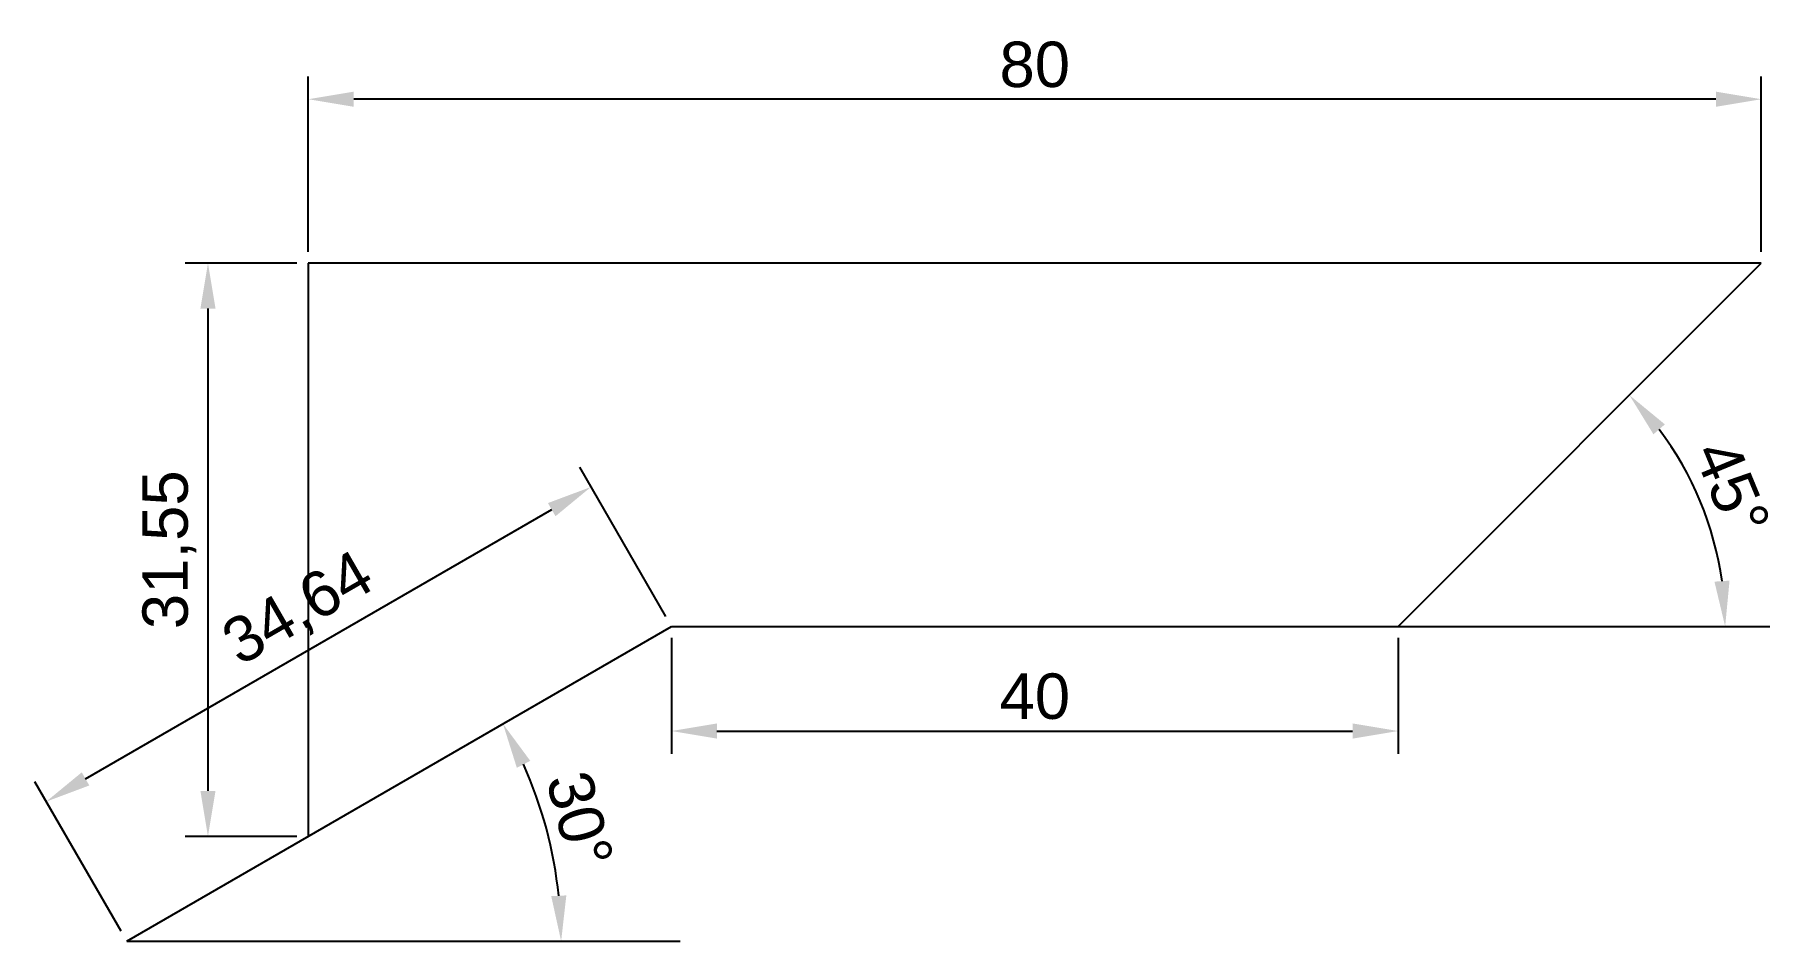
# Model space of a CAD drawing. Header units: millimetres. Extents: x -5.1 to 90.9, y 0 to 49.9.
import ezdxf

# ---------------------------------------------------------------- set-up
doc = ezdxf.new("R2010")
doc.units = ezdxf.units.MM
doc.styles.get("Standard").update_dxf_attribs({"font": 'arial.ttf'})
doc.dimstyles.new('Hubert Opis', dxfattribs={"dimscale": 0, "dimtxt": 2.5, "dimasz": 2.5, "dimexe": 1.25, "dimexo": 0.625, "dimtad": 1, "dimtxsty": 'Standard', "dimcen": 2.5, "dimclrd": 5, "dimclre": 5, "dimclrt": 5, "dimadec": 0, "dimazin": 0, "dimtfac": 1, "dimtmove": 0, "dimatfit": 3, "dimfxl": 1, "dimarcsym": 0})

# ---------------------------------------------------------------- blocks, each defined once
blk = doc.blocks.new('*D10')
at = {"color": 5, "lineweight": -2, "transparency": 16777216}
for p, q in [((29.687, 17.861), (24.94, 26.082)), ((-2.269, 8.929), (23.4, 23.749)), ((-0.312, 0.541), (-5.059, 8.762))]:
    blk.add_line(p, q, dxfattribs=at)
at = {"color": 5, "transparency": 16777216}
for points in [[(23.192, 24.11), (23.609, 23.388), (25.565, 24.999)], [(-2.477, 9.29), (-2.06, 8.568), (-4.434, 7.679)]]:
    blk.add_solid(points, dxfattribs=at)
at = {"layer": 'Defpoints', "color": 0, "transparency": 16777216}
for p in [(25.565, 24.999), (29.999, 17.32), (0, 0)]:
    blk.add_point(p, dxfattribs=at)
at = {"color": 5, "transparency": 16777216, "insert": (9.502, 18.182), "char_height": 2.5, "attachment_point": 5, "rotation": 30}
blk.add_mtext('34,64', dxfattribs=at)
blk = doc.blocks.new('*D11')
at = {"color": 5, "lineweight": -2, "transparency": 16777216}
for p, q in [((9.371, 37.317), (3.223, 37.317)), ((4.473, 34.817), (4.473, 8.267)), ((9.371, 5.767), (3.223, 5.767))]:
    blk.add_line(p, q, dxfattribs=at)
at = {"color": 5, "transparency": 16777216}
for points in [[(4.057, 34.817), (4.89, 34.817), (4.473, 37.317)], [(4.057, 8.267), (4.89, 8.267), (4.473, 5.767)]]:
    blk.add_solid(points, dxfattribs=at)
at = {"layer": 'Defpoints', "color": 0, "transparency": 16777216}
for p in [(9.996, 37.317), (4.473, 5.767), (9.996, 5.767)]:
    blk.add_point(p, dxfattribs=at)
at = {"color": 5, "transparency": 16777216, "insert": (2.346, 21.542), "char_height": 2.5, "attachment_point": 5, "rotation": 90}
blk.add_mtext('31,55', dxfattribs=at)
blk = doc.blocks.new('*D8')
at = {"color": 5, "lineweight": -2, "transparency": 16777216}
for p, q in [((9.996, 37.942), (9.996, 47.588)), ((89.996, 37.942), (89.996, 47.588)), ((87.496, 46.338), (12.496, 46.338))]:
    blk.add_line(p, q, dxfattribs=at)
at = {"color": 5, "transparency": 16777216}
for points in [[(12.496, 46.754), (12.496, 45.921), (9.996, 46.338)], [(87.496, 46.754), (87.496, 45.921), (89.996, 46.338)]]:
    blk.add_solid(points, dxfattribs=at)
at = {"layer": 'Defpoints', "color": 0, "transparency": 16777216}
for p in [(9.996, 46.338), (9.996, 37.317), (89.996, 37.317)]:
    blk.add_point(p, dxfattribs=at)
at = {"color": 5, "transparency": 16777216, "insert": (49.996, 48.239), "char_height": 2.5, "attachment_point": 5}
blk.add_mtext('80', dxfattribs=at)
blk = doc.blocks.new('*D9')
at = {"color": 5, "lineweight": -2, "transparency": 16777216}
for p, q in [((29.999, 16.695), (29.999, 10.314)), ((69.999, 16.695), (69.999, 10.314)), ((32.499, 11.564), (67.499, 11.564))]:
    blk.add_line(p, q, dxfattribs=at)
at = {"color": 5, "transparency": 16777216}
for points in [[(32.499, 11.981), (32.499, 11.147), (29.999, 11.564)], [(67.499, 11.981), (67.499, 11.147), (69.999, 11.564)]]:
    blk.add_solid(points, dxfattribs=at)
at = {"layer": 'Defpoints', "color": 0, "transparency": 16777216}
for p in [(29.999, 17.32), (69.999, 17.32), (69.999, 11.564)]:
    blk.add_point(p, dxfattribs=at)
at = {"color": 5, "transparency": 16777216, "insert": (49.999, 13.465), "char_height": 2.5, "attachment_point": 5}
blk.add_mtext('40', dxfattribs=at)
blk = doc.blocks.new('*D12')
at = {"color": 5, "lineweight": -2, "transparency": 16777216}
blk.add_arc((0, 0), 23.919, 5.99113, 24.00887, dxfattribs=at)
at = {"color": 5, "transparency": 16777216}
for points in [[(21.479, 9.543), (22.221, 9.921), (20.715, 11.96)], [(24.205, 2.518), (23.373, 2.475), (23.919, 0)]]:
    blk.add_solid(points, dxfattribs=at)
at = {"layer": 'Defpoints', "color": 0, "transparency": 16777216}
for p in [(29.999, 17.32), (23.556, 4.154), (0, 0), (0, 0), (30.463, 0)]:
    blk.add_point(p, dxfattribs=at)
at = {"color": 5, "transparency": 16777216, "insert": (24.942, 6.683), "char_height": 2.5, "attachment_point": 5, "rotation": 285}
blk.add_mtext('30°', dxfattribs=at)
blk = doc.blocks.new('*D7')
at = {"color": 5, "lineweight": -2, "transparency": 16777216}
blk.add_arc((69.999, 17.32), 18.009, 7.9601, 37.0399, dxfattribs=at)
at = {"color": 5, "transparency": 16777216}
for points in [[(84.06, 27.895), (84.689, 28.442), (82.734, 30.054)], [(88.25, 19.843), (87.419, 19.785), (88.008, 17.32)]]:
    blk.add_solid(points, dxfattribs=at)
at = {"layer": 'Defpoints', "color": 0, "transparency": 16777216}
for p in [(89.996, 37.317), (87.395, 21.981), (69.999, 17.32), (69.999, 17.32), (90.466, 17.32)]:
    blk.add_point(p, dxfattribs=at)
at = {"color": 5, "transparency": 16777216, "insert": (88.389, 24.937), "char_height": 2.5, "attachment_point": 5, "rotation": 292.5}
blk.add_mtext('45°', dxfattribs=at)

msp = doc.modelspace()

# ---------------------------------------------------------------- linework, layer by layer
for p, q in [((89.996, 37.317), (9.996, 37.317)), ((9.996, 37.317), (9.996, 5.767)), ((69.999, 17.32), (89.996, 37.317)), ((0, 0), (29.999, 17.32)), ((29.999, 17.32), (69.999, 17.32)), ((69.999, 17.32), (90.466, 17.32)), ((0, 0), (30.463, 0))]:
    msp.add_line(p, q)

# ---------------------------------------------------------------- dimensions: what is measured, and where the dimension line sits
for base, p1, p2, picture, middle in [((9.996, 46.338), (89.996, 37.317), (9.996, 37.317), '*D8', (49.996, 48.239)), ((69.999, 11.564), (29.999, 17.32), (69.999, 17.32), '*D9', (49.999, 13.465))]:
    dim = msp.add_linear_dim(base=base, p1=p1, p2=p2, dimstyle='Hubert Opis')
    dim.commit()
    dim.dimension.update_dxf_attribs({"geometry": picture, "text_midpoint": middle})
dim = msp.add_linear_dim(base=(4.473, 5.767), p1=(9.996, 37.317), p2=(9.996, 5.767), angle=90, dimstyle='Hubert Opis')
dim.commit()
dim.dimension.update_dxf_attribs({"geometry": '*D11', "text_midpoint": (2.346, 21.542)})
for base, line1, line2, picture, middle in [((87.395, 21.981), ((69.999, 17.32), (90.466, 17.32)), ((69.999, 17.32), (89.996, 37.317)), '*D7', (88.389, 24.937)), ((23.556, 4.154), ((0, 0), (30.463, 0)), ((0, 0), (29.999, 17.32)), '*D12', (24.942, 6.683))]:
    dim = msp.add_angular_dim_2l(base=base, line1=line1, line2=line2, dimstyle='Hubert Opis')
    dim.commit()
    dim.dimension.update_dxf_attribs({"geometry": picture, "text_midpoint": middle})
dim = msp.add_aligned_dim(p1=(0, 0), p2=(29.999, 17.32), distance=8.867, dimstyle='Hubert Opis')
dim.commit()
dim.dimension.update_dxf_attribs({"geometry": '*D10', "text_midpoint": (9.502, 18.182)})

doc.saveas('drawing.dxf')
